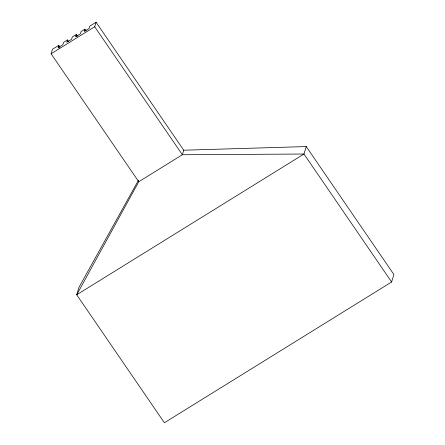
<?xml version="1.0" encoding="UTF-8"?>
<svg xmlns="http://www.w3.org/2000/svg" width="445" height="445" viewBox="0 0 445 445"><rect width="100%" height="100%" fill="white"/><g stroke="black" fill="none" stroke-linecap="round" stroke-linejoin="round"><path stroke-width="0.67" d="M86.119 30.855L84.945 29.142L84.227 31.495L89.022 28.525L89.74 26.172L96.07 22.25L183.74 150.215L306.238 146.566L393.903 274.532L391.622 281.997L164.383 422.75L76.712 294.785L138.762 181.738L51.097 53.773L52.477 49.25L58.785 45.346L59.958 47.059M58.785 45.346L58.078 47.671L62.873 44.7L63.579 42.375L67.518 39.933L68.691 41.646M67.518 39.933L66.817 42.242L71.612 39.271L72.312 36.963L76.284 34.504L77.458 36.217M76.284 34.504L75.567 36.852L80.361 33.881L81.079 31.534L84.945 29.142M51.097 53.773L94.69 26.772L96.07 22.25M183.74 150.215L182.355 154.738L138.762 181.738M306.238 146.566L303.957 154.031L76.712 294.785L78.993 287.325L138.467 180.242M391.622 281.997L303.957 154.031L182.355 154.738L94.69 26.772M84.734 29.837L85.512 30.983M76.073 35.194L76.857 36.334M67.323 40.584L68.102 41.724M58.584 46.013L59.363 47.153M58.328 46.842L59.113 47.982"/></g></svg>
